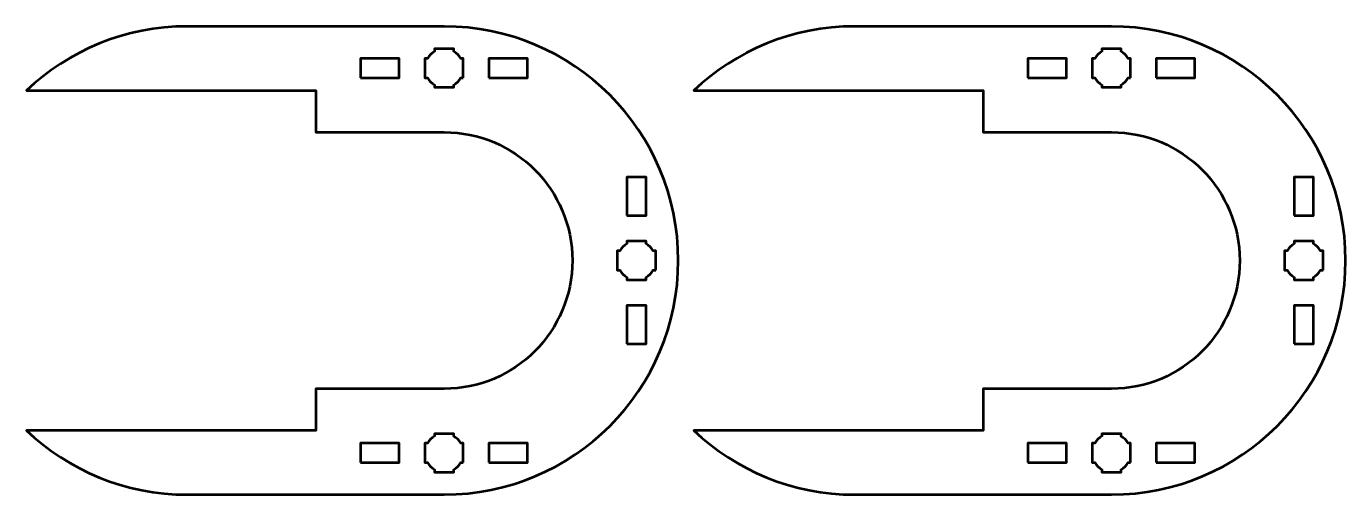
# Model space of a CAD drawing. Header units: centimetres. Extents: x -211 to 242, y -245 to 228.
# Drawn here: x -31.26 to -10.7, y -154.8 to -147.5 of the extents above; entities that cross this region are included whole.
import ezdxf

# ---------------------------------------------------------------- set-up
doc = ezdxf.new("R2010")
doc.units = ezdxf.units.CM
doc.header["$MEASUREMENT"] = 0
doc.layers.add('Layer 1', color=7, linetype='Continuous')

msp = doc.modelspace()

# ---------------------------------------------------------------- linework, layer by layer
at = {"layer": 'Layer 1', "color": 250, "lineweight": 53}
for points, knots in [([(-24.74999, -147.49999), (-22.73451, -147.49999), (-21.1, -149.13449), (-21.1, -151.14996), (-21.1, -151.14996), (-21.1, -153.16548), (-22.73451, -154.79999), (-24.74999, -154.79999), (-24.74999, -154.79999), (-24.74999, -154.79999), (-28.74997, -154.79999), (-28.74997, -154.79999), (-28.74997, -154.79999), (-29.72201, -154.79999), (-30.60535, -154.41973), (-31.25954, -153.79999), (-31.25954, -153.79999), (-31.25954, -153.79999), (-26.75, -153.79999), (-26.75, -153.79999), (-26.75, -153.79999), (-26.75, -153.79999), (-26.75, -153.14999), (-26.75, -153.14999), (-26.75, -153.14999), (-26.75, -153.14999), (-24.75001, -153.15), (-24.75001, -153.15), (-24.75001, -153.15), (-23.64562, -153.15001), (-22.75002, -152.25441), (-22.75002, -151.15), (-22.75002, -151.15), (-22.75003, -150.04561), (-23.64562, -149.15002), (-24.75, -149.15), (-24.75, -149.15), (-24.75, -149.15), (-26.75, -149.14999), (-26.75, -149.14999), (-26.75, -149.14999), (-26.75, -149.14999), (-26.75, -148.49999), (-26.75, -148.49999), (-26.75, -148.49999), (-26.75, -148.49999), (-31.25955, -148.49999), (-31.25955, -148.49999), (-31.25955, -148.49999), (-30.60536, -147.88026), (-29.72202, -147.49999), (-28.74997, -147.49999), (-28.74997, -147.49999), (-28.74997, -147.49999), (-24.74999, -147.49999), (-24.74999, -147.49999)], [0, 0, 0, 0, 0.07142857, 0.07142857, 0.07142857, 0.07142857, 0.14285714, 0.14285714, 0.14285714, 0.14285714, 0.21428571, 0.21428571, 0.21428571, 0.21428571, 0.28571429, 0.28571429, 0.28571429, 0.28571429, 0.35714286, 0.35714286, 0.35714286, 0.35714286, 0.42857143, 0.42857143, 0.42857143, 0.42857143, 0.5, 0.5, 0.5, 0.5, 0.57142857, 0.57142857, 0.57142857, 0.57142857, 0.64285714, 0.64285714, 0.64285714, 0.64285714, 0.71428571, 0.71428571, 0.71428571, 0.71428571, 0.78571429, 0.78571429, 0.78571429, 0.78571429, 0.85714286, 0.85714286, 0.85714286, 0.85714286, 0.92857143, 0.92857143, 0.92857143, 0.92857143, 1, 1, 1, 1]), ([(-14.34999, -147.49999), (-12.33451, -147.49999), (-10.7, -149.13449), (-10.7, -151.14996), (-10.7, -151.14996), (-10.7, -153.16548), (-12.33451, -154.79999), (-14.34999, -154.79999), (-14.34999, -154.79999), (-14.34999, -154.79999), (-18.34997, -154.79999), (-18.34997, -154.79999), (-18.34997, -154.79999), (-19.32201, -154.79999), (-20.20535, -154.41973), (-20.85954, -153.79999), (-20.85954, -153.79999), (-20.85954, -153.79999), (-16.35, -153.79999), (-16.35, -153.79999), (-16.35, -153.79999), (-16.35, -153.79999), (-16.35, -153.14999), (-16.35, -153.14999), (-16.35, -153.14999), (-16.35, -153.14999), (-14.35001, -153.15), (-14.35001, -153.15), (-14.35001, -153.15), (-13.24562, -153.15001), (-12.35002, -152.25441), (-12.35002, -151.15), (-12.35002, -151.15), (-12.35003, -150.04561), (-13.24562, -149.15002), (-14.35, -149.15), (-14.35, -149.15), (-14.35, -149.15), (-16.35, -149.14999), (-16.35, -149.14999), (-16.35, -149.14999), (-16.35, -149.14999), (-16.35, -148.49999), (-16.35, -148.49999), (-16.35, -148.49999), (-16.35, -148.49999), (-20.85955, -148.49999), (-20.85955, -148.49999), (-20.85955, -148.49999), (-20.20536, -147.88026), (-19.32202, -147.49999), (-18.34997, -147.49999), (-18.34997, -147.49999), (-18.34997, -147.49999), (-14.34999, -147.49999), (-14.34999, -147.49999)], [0, 0, 0, 0, 0.07142857, 0.07142857, 0.07142857, 0.07142857, 0.14285714, 0.14285714, 0.14285714, 0.14285714, 0.21428571, 0.21428571, 0.21428571, 0.21428571, 0.28571429, 0.28571429, 0.28571429, 0.28571429, 0.35714286, 0.35714286, 0.35714286, 0.35714286, 0.42857143, 0.42857143, 0.42857143, 0.42857143, 0.5, 0.5, 0.5, 0.5, 0.57142857, 0.57142857, 0.57142857, 0.57142857, 0.64285714, 0.64285714, 0.64285714, 0.64285714, 0.71428571, 0.71428571, 0.71428571, 0.71428571, 0.78571429, 0.78571429, 0.78571429, 0.78571429, 0.85714286, 0.85714286, 0.85714286, 0.85714286, 0.92857143, 0.92857143, 0.92857143, 0.92857143, 1, 1, 1, 1]), ([(-26.05001, -148.30008), (-26.05001, -148.30008), (-26.05001, -148.00008), (-26.05001, -148.00008), (-26.05001, -148.00008), (-26.05001, -148.00008), (-25.45, -148.00008), (-25.45, -148.00008), (-25.45, -148.00008), (-25.45, -148.00008), (-25.45, -148.30008), (-25.45, -148.30008), (-25.45, -148.30008), (-25.45, -148.30008), (-26.05001, -148.30008), (-26.05001, -148.30008)], [0, 0, 0, 0, 0.25, 0.25, 0.25, 0.25, 0.5, 0.5, 0.5, 0.5, 0.75, 0.75, 0.75, 0.75, 1, 1, 1, 1]), ([(-24.44996, -148.3), (-24.44996, -148.3), (-24.49014, -148.3), (-24.49014, -148.3), (-24.49014, -148.3), (-24.51647, -148.34554), (-24.55442, -148.3835), (-24.59995, -148.40985), (-24.59995, -148.40985), (-24.59995, -148.40985), (-24.59995, -148.45), (-24.59995, -148.45), (-24.59995, -148.45), (-24.59995, -148.45), (-24.74847, -148.45), (-24.74847, -148.45), (-24.74847, -148.45), (-24.74847, -148.45), (-24.75002, -148.45002), (-24.75002, -148.45002), (-24.75002, -148.45002), (-24.75002, -148.45002), (-24.75157, -148.45), (-24.75157, -148.45), (-24.75157, -148.45), (-24.75157, -148.45), (-24.89996, -148.45), (-24.89996, -148.45), (-24.89996, -148.45), (-24.89996, -148.45), (-24.89996, -148.4099), (-24.89996, -148.4099), (-24.89996, -148.4099), (-24.94553, -148.38355), (-24.98353, -148.34556), (-25.00989, -148.3), (-25.00989, -148.3), (-25.00989, -148.3), (-25.04997, -148.3), (-25.04997, -148.3), (-25.04997, -148.3), (-25.04997, -148.3), (-25.04997, -148.15466), (-25.04997, -148.15466), (-25.04997, -148.15466), (-25.04997, -148.15466), (-25.05003, -148.15002), (-25.05003, -148.15002), (-25.05003, -148.15002), (-25.05003, -148.15002), (-25.04997, -148.14537), (-25.04997, -148.14537), (-25.04997, -148.14537), (-25.04997, -148.14537), (-25.04997, -147.99999), (-25.04997, -147.99999), (-25.04997, -147.99999), (-25.04997, -147.99999), (-25.00989, -147.99999), (-25.00989, -147.99999), (-25.00989, -147.99999), (-24.98353, -147.95442), (-24.94553, -147.91645), (-24.89996, -147.89011), (-24.89996, -147.89011), (-24.89996, -147.89011), (-24.89996, -147.84999), (-24.89996, -147.84999), (-24.89996, -147.84999), (-24.89996, -147.84999), (-24.59995, -147.84999), (-24.59995, -147.84999), (-24.59995, -147.84999), (-24.59995, -147.84999), (-24.59995, -147.89016), (-24.59995, -147.89016), (-24.59995, -147.89016), (-24.55442, -147.9165), (-24.51647, -147.95446), (-24.49014, -147.99999), (-24.49014, -147.99999), (-24.49014, -147.99999), (-24.44996, -147.99999), (-24.44996, -147.99999), (-24.44996, -147.99999), (-24.44996, -147.99999), (-24.44996, -148.3), (-24.44996, -148.3)], [0, 0, 0, 0, 0.04545455, 0.04545455, 0.04545455, 0.04545455, 0.09090909, 0.09090909, 0.09090909, 0.09090909, 0.13636364, 0.13636364, 0.13636364, 0.13636364, 0.18181818, 0.18181818, 0.18181818, 0.18181818, 0.22727273, 0.22727273, 0.22727273, 0.22727273, 0.27272727, 0.27272727, 0.27272727, 0.27272727, 0.31818182, 0.31818182, 0.31818182, 0.31818182, 0.36363636, 0.36363636, 0.36363636, 0.36363636, 0.40909091, 0.40909091, 0.40909091, 0.40909091, 0.45454545, 0.45454545, 0.45454545, 0.45454545, 0.5, 0.5, 0.5, 0.5, 0.54545455, 0.54545455, 0.54545455, 0.54545455, 0.59090909, 0.59090909, 0.59090909, 0.59090909, 0.63636364, 0.63636364, 0.63636364, 0.63636364, 0.68181818, 0.68181818, 0.68181818, 0.68181818, 0.72727273, 0.72727273, 0.72727273, 0.72727273, 0.77272727, 0.77272727, 0.77272727, 0.77272727, 0.81818182, 0.81818182, 0.81818182, 0.81818182, 0.86363636, 0.86363636, 0.86363636, 0.86363636, 0.90909091, 0.90909091, 0.90909091, 0.90909091, 0.95454545, 0.95454545, 0.95454545, 0.95454545, 1, 1, 1, 1]), ([(-24.05004, -148.30008), (-24.05004, -148.30008), (-24.05004, -148.00008), (-24.05004, -148.00008), (-24.05004, -148.00008), (-24.05004, -148.00008), (-23.45004, -148.00008), (-23.45004, -148.00008), (-23.45004, -148.00008), (-23.45004, -148.00008), (-23.45004, -148.30008), (-23.45004, -148.30008), (-23.45004, -148.30008), (-23.45004, -148.30008), (-24.05004, -148.30008), (-24.05004, -148.30008)], [0, 0, 0, 0, 0.25, 0.25, 0.25, 0.25, 0.5, 0.5, 0.5, 0.5, 0.75, 0.75, 0.75, 0.75, 1, 1, 1, 1]), ([(-15.65001, -148.30008), (-15.65001, -148.30008), (-15.65001, -148.00008), (-15.65001, -148.00008), (-15.65001, -148.00008), (-15.65001, -148.00008), (-15.05, -148.00008), (-15.05, -148.00008), (-15.05, -148.00008), (-15.05, -148.00008), (-15.05, -148.30008), (-15.05, -148.30008), (-15.05, -148.30008), (-15.05, -148.30008), (-15.65001, -148.30008), (-15.65001, -148.30008)], [0, 0, 0, 0, 0.25, 0.25, 0.25, 0.25, 0.5, 0.5, 0.5, 0.5, 0.75, 0.75, 0.75, 0.75, 1, 1, 1, 1]), ([(-14.04996, -148.3), (-14.04996, -148.3), (-14.09014, -148.3), (-14.09014, -148.3), (-14.09014, -148.3), (-14.11647, -148.34554), (-14.15442, -148.3835), (-14.19995, -148.40985), (-14.19995, -148.40985), (-14.19995, -148.40985), (-14.19995, -148.45), (-14.19995, -148.45), (-14.19995, -148.45), (-14.19995, -148.45), (-14.34847, -148.45), (-14.34847, -148.45), (-14.34847, -148.45), (-14.34847, -148.45), (-14.35002, -148.45002), (-14.35002, -148.45002), (-14.35002, -148.45002), (-14.35002, -148.45002), (-14.35157, -148.45), (-14.35157, -148.45), (-14.35157, -148.45), (-14.35157, -148.45), (-14.49996, -148.45), (-14.49996, -148.45), (-14.49996, -148.45), (-14.49996, -148.45), (-14.49996, -148.4099), (-14.49996, -148.4099), (-14.49996, -148.4099), (-14.54553, -148.38355), (-14.58353, -148.34556), (-14.60989, -148.3), (-14.60989, -148.3), (-14.60989, -148.3), (-14.64997, -148.3), (-14.64997, -148.3), (-14.64997, -148.3), (-14.64997, -148.3), (-14.64997, -148.15466), (-14.64997, -148.15466), (-14.64997, -148.15466), (-14.64997, -148.15466), (-14.65003, -148.15002), (-14.65003, -148.15002), (-14.65003, -148.15002), (-14.65003, -148.15002), (-14.64997, -148.14537), (-14.64997, -148.14537), (-14.64997, -148.14537), (-14.64997, -148.14537), (-14.64997, -147.99999), (-14.64997, -147.99999), (-14.64997, -147.99999), (-14.64997, -147.99999), (-14.60989, -147.99999), (-14.60989, -147.99999), (-14.60989, -147.99999), (-14.58353, -147.95442), (-14.54553, -147.91645), (-14.49996, -147.89011), (-14.49996, -147.89011), (-14.49996, -147.89011), (-14.49996, -147.84999), (-14.49996, -147.84999), (-14.49996, -147.84999), (-14.49996, -147.84999), (-14.19995, -147.84999), (-14.19995, -147.84999), (-14.19995, -147.84999), (-14.19995, -147.84999), (-14.19995, -147.89016), (-14.19995, -147.89016), (-14.19995, -147.89016), (-14.15442, -147.9165), (-14.11647, -147.95446), (-14.09014, -147.99999), (-14.09014, -147.99999), (-14.09014, -147.99999), (-14.04996, -147.99999), (-14.04996, -147.99999), (-14.04996, -147.99999), (-14.04996, -147.99999), (-14.04996, -148.3), (-14.04996, -148.3)], [0, 0, 0, 0, 0.04545455, 0.04545455, 0.04545455, 0.04545455, 0.09090909, 0.09090909, 0.09090909, 0.09090909, 0.13636364, 0.13636364, 0.13636364, 0.13636364, 0.18181818, 0.18181818, 0.18181818, 0.18181818, 0.22727273, 0.22727273, 0.22727273, 0.22727273, 0.27272727, 0.27272727, 0.27272727, 0.27272727, 0.31818182, 0.31818182, 0.31818182, 0.31818182, 0.36363636, 0.36363636, 0.36363636, 0.36363636, 0.40909091, 0.40909091, 0.40909091, 0.40909091, 0.45454545, 0.45454545, 0.45454545, 0.45454545, 0.5, 0.5, 0.5, 0.5, 0.54545455, 0.54545455, 0.54545455, 0.54545455, 0.59090909, 0.59090909, 0.59090909, 0.59090909, 0.63636364, 0.63636364, 0.63636364, 0.63636364, 0.68181818, 0.68181818, 0.68181818, 0.68181818, 0.72727273, 0.72727273, 0.72727273, 0.72727273, 0.77272727, 0.77272727, 0.77272727, 0.77272727, 0.81818182, 0.81818182, 0.81818182, 0.81818182, 0.86363636, 0.86363636, 0.86363636, 0.86363636, 0.90909091, 0.90909091, 0.90909091, 0.90909091, 0.95454545, 0.95454545, 0.95454545, 0.95454545, 1, 1, 1, 1]), ([(-13.65004, -148.30008), (-13.65004, -148.30008), (-13.65004, -148.00008), (-13.65004, -148.00008), (-13.65004, -148.00008), (-13.65004, -148.00008), (-13.05004, -148.00008), (-13.05004, -148.00008), (-13.05004, -148.00008), (-13.05004, -148.00008), (-13.05004, -148.30008), (-13.05004, -148.30008), (-13.05004, -148.30008), (-13.05004, -148.30008), (-13.65004, -148.30008), (-13.65004, -148.30008)], [0, 0, 0, 0, 0.25, 0.25, 0.25, 0.25, 0.5, 0.5, 0.5, 0.5, 0.75, 0.75, 0.75, 0.75, 1, 1, 1, 1]), ([(-21.90009, -150.45003), (-21.90009, -150.45003), (-21.90009, -149.85003), (-21.90009, -149.85003), (-21.90009, -149.85003), (-21.90009, -149.85003), (-21.60009, -149.85003), (-21.60009, -149.85003), (-21.60009, -149.85003), (-21.60009, -149.85003), (-21.60009, -150.45003), (-21.60009, -150.45003), (-21.60009, -150.45003), (-21.60009, -150.45003), (-21.90009, -150.45003), (-21.90009, -150.45003)], [0, 0, 0, 0, 0.25, 0.25, 0.25, 0.25, 0.5, 0.5, 0.5, 0.5, 0.75, 0.75, 0.75, 0.75, 1, 1, 1, 1]), ([(-11.50009, -150.45003), (-11.50009, -150.45003), (-11.50009, -149.85003), (-11.50009, -149.85003), (-11.50009, -149.85003), (-11.50009, -149.85003), (-11.20009, -149.85003), (-11.20009, -149.85003), (-11.20009, -149.85003), (-11.20009, -149.85003), (-11.20009, -150.45003), (-11.20009, -150.45003), (-11.20009, -150.45003), (-11.20009, -150.45003), (-11.50009, -150.45003), (-11.50009, -150.45003)], [0, 0, 0, 0, 0.25, 0.25, 0.25, 0.25, 0.5, 0.5, 0.5, 0.5, 0.75, 0.75, 0.75, 0.75, 1, 1, 1, 1]), ([(-21.44996, -151.3), (-21.44996, -151.3), (-21.49014, -151.3), (-21.49014, -151.3), (-21.49014, -151.3), (-21.51647, -151.34554), (-21.55442, -151.3835), (-21.59995, -151.40985), (-21.59995, -151.40985), (-21.59995, -151.40985), (-21.59995, -151.45), (-21.59995, -151.45), (-21.59995, -151.45), (-21.59995, -151.45), (-21.74847, -151.45), (-21.74847, -151.45), (-21.74847, -151.45), (-21.74847, -151.45), (-21.75002, -151.45002), (-21.75002, -151.45002), (-21.75002, -151.45002), (-21.75002, -151.45002), (-21.75157, -151.45), (-21.75157, -151.45), (-21.75157, -151.45), (-21.75157, -151.45), (-21.89996, -151.45), (-21.89996, -151.45), (-21.89996, -151.45), (-21.89996, -151.45), (-21.89996, -151.4099), (-21.89996, -151.4099), (-21.89996, -151.4099), (-21.94553, -151.38355), (-21.98353, -151.34556), (-22.00989, -151.3), (-22.00989, -151.3), (-22.00989, -151.3), (-22.04997, -151.3), (-22.04997, -151.3), (-22.04997, -151.3), (-22.04997, -151.3), (-22.04997, -151.15466), (-22.04997, -151.15466), (-22.04997, -151.15466), (-22.04997, -151.15466), (-22.05003, -151.15002), (-22.05003, -151.15002), (-22.05003, -151.15002), (-22.05003, -151.15002), (-22.04997, -151.14537), (-22.04997, -151.14537), (-22.04997, -151.14537), (-22.04997, -151.14537), (-22.04997, -150.99999), (-22.04997, -150.99999), (-22.04997, -150.99999), (-22.04997, -150.99999), (-22.00989, -150.99999), (-22.00989, -150.99999), (-22.00989, -150.99999), (-21.98353, -150.95442), (-21.94553, -150.91645), (-21.89996, -150.89011), (-21.89996, -150.89011), (-21.89996, -150.89011), (-21.89996, -150.84999), (-21.89996, -150.84999), (-21.89996, -150.84999), (-21.89996, -150.84999), (-21.59995, -150.84999), (-21.59995, -150.84999), (-21.59995, -150.84999), (-21.59995, -150.84999), (-21.59995, -150.89016), (-21.59995, -150.89016), (-21.59995, -150.89016), (-21.55442, -150.9165), (-21.51647, -150.95446), (-21.49014, -150.99999), (-21.49014, -150.99999), (-21.49014, -150.99999), (-21.44996, -150.99999), (-21.44996, -150.99999), (-21.44996, -150.99999), (-21.44996, -150.99999), (-21.44996, -151.3), (-21.44996, -151.3)], [0, 0, 0, 0, 0.04545455, 0.04545455, 0.04545455, 0.04545455, 0.09090909, 0.09090909, 0.09090909, 0.09090909, 0.13636364, 0.13636364, 0.13636364, 0.13636364, 0.18181818, 0.18181818, 0.18181818, 0.18181818, 0.22727273, 0.22727273, 0.22727273, 0.22727273, 0.27272727, 0.27272727, 0.27272727, 0.27272727, 0.31818182, 0.31818182, 0.31818182, 0.31818182, 0.36363636, 0.36363636, 0.36363636, 0.36363636, 0.40909091, 0.40909091, 0.40909091, 0.40909091, 0.45454545, 0.45454545, 0.45454545, 0.45454545, 0.5, 0.5, 0.5, 0.5, 0.54545455, 0.54545455, 0.54545455, 0.54545455, 0.59090909, 0.59090909, 0.59090909, 0.59090909, 0.63636364, 0.63636364, 0.63636364, 0.63636364, 0.68181818, 0.68181818, 0.68181818, 0.68181818, 0.72727273, 0.72727273, 0.72727273, 0.72727273, 0.77272727, 0.77272727, 0.77272727, 0.77272727, 0.81818182, 0.81818182, 0.81818182, 0.81818182, 0.86363636, 0.86363636, 0.86363636, 0.86363636, 0.90909091, 0.90909091, 0.90909091, 0.90909091, 0.95454545, 0.95454545, 0.95454545, 0.95454545, 1, 1, 1, 1]), ([(-11.04996, -151.3), (-11.04996, -151.3), (-11.09014, -151.3), (-11.09014, -151.3), (-11.09014, -151.3), (-11.11647, -151.34554), (-11.15442, -151.3835), (-11.19995, -151.40985), (-11.19995, -151.40985), (-11.19995, -151.40985), (-11.19995, -151.45), (-11.19995, -151.45), (-11.19995, -151.45), (-11.19995, -151.45), (-11.34847, -151.45), (-11.34847, -151.45), (-11.34847, -151.45), (-11.34847, -151.45), (-11.35002, -151.45002), (-11.35002, -151.45002), (-11.35002, -151.45002), (-11.35002, -151.45002), (-11.35157, -151.45), (-11.35157, -151.45), (-11.35157, -151.45), (-11.35157, -151.45), (-11.49996, -151.45), (-11.49996, -151.45), (-11.49996, -151.45), (-11.49996, -151.45), (-11.49996, -151.4099), (-11.49996, -151.4099), (-11.49996, -151.4099), (-11.54553, -151.38355), (-11.58353, -151.34556), (-11.60989, -151.3), (-11.60989, -151.3), (-11.60989, -151.3), (-11.64997, -151.3), (-11.64997, -151.3), (-11.64997, -151.3), (-11.64997, -151.3), (-11.64997, -151.15466), (-11.64997, -151.15466), (-11.64997, -151.15466), (-11.64997, -151.15466), (-11.65003, -151.15002), (-11.65003, -151.15002), (-11.65003, -151.15002), (-11.65003, -151.15002), (-11.64997, -151.14537), (-11.64997, -151.14537), (-11.64997, -151.14537), (-11.64997, -151.14537), (-11.64997, -150.99999), (-11.64997, -150.99999), (-11.64997, -150.99999), (-11.64997, -150.99999), (-11.60989, -150.99999), (-11.60989, -150.99999), (-11.60989, -150.99999), (-11.58353, -150.95442), (-11.54553, -150.91645), (-11.49996, -150.89011), (-11.49996, -150.89011), (-11.49996, -150.89011), (-11.49996, -150.84999), (-11.49996, -150.84999), (-11.49996, -150.84999), (-11.49996, -150.84999), (-11.19995, -150.84999), (-11.19995, -150.84999), (-11.19995, -150.84999), (-11.19995, -150.84999), (-11.19995, -150.89016), (-11.19995, -150.89016), (-11.19995, -150.89016), (-11.15442, -150.9165), (-11.11647, -150.95446), (-11.09014, -150.99999), (-11.09014, -150.99999), (-11.09014, -150.99999), (-11.04996, -150.99999), (-11.04996, -150.99999), (-11.04996, -150.99999), (-11.04996, -150.99999), (-11.04996, -151.3), (-11.04996, -151.3)], [0, 0, 0, 0, 0.04545455, 0.04545455, 0.04545455, 0.04545455, 0.09090909, 0.09090909, 0.09090909, 0.09090909, 0.13636364, 0.13636364, 0.13636364, 0.13636364, 0.18181818, 0.18181818, 0.18181818, 0.18181818, 0.22727273, 0.22727273, 0.22727273, 0.22727273, 0.27272727, 0.27272727, 0.27272727, 0.27272727, 0.31818182, 0.31818182, 0.31818182, 0.31818182, 0.36363636, 0.36363636, 0.36363636, 0.36363636, 0.40909091, 0.40909091, 0.40909091, 0.40909091, 0.45454545, 0.45454545, 0.45454545, 0.45454545, 0.5, 0.5, 0.5, 0.5, 0.54545455, 0.54545455, 0.54545455, 0.54545455, 0.59090909, 0.59090909, 0.59090909, 0.59090909, 0.63636364, 0.63636364, 0.63636364, 0.63636364, 0.68181818, 0.68181818, 0.68181818, 0.68181818, 0.72727273, 0.72727273, 0.72727273, 0.72727273, 0.77272727, 0.77272727, 0.77272727, 0.77272727, 0.81818182, 0.81818182, 0.81818182, 0.81818182, 0.86363636, 0.86363636, 0.86363636, 0.86363636, 0.90909091, 0.90909091, 0.90909091, 0.90909091, 0.95454545, 0.95454545, 0.95454545, 0.95454545, 1, 1, 1, 1]), ([(-21.90009, -152.45), (-21.90009, -152.45), (-21.90009, -151.84999), (-21.90009, -151.84999), (-21.90009, -151.84999), (-21.90009, -151.84999), (-21.60009, -151.84999), (-21.60009, -151.84999), (-21.60009, -151.84999), (-21.60009, -151.84999), (-21.60009, -152.45), (-21.60009, -152.45), (-21.60009, -152.45), (-21.60009, -152.45), (-21.90009, -152.45), (-21.90009, -152.45)], [0, 0, 0, 0, 0.25, 0.25, 0.25, 0.25, 0.5, 0.5, 0.5, 0.5, 0.75, 0.75, 0.75, 0.75, 1, 1, 1, 1]), ([(-11.50009, -152.45), (-11.50009, -152.45), (-11.50009, -151.84999), (-11.50009, -151.84999), (-11.50009, -151.84999), (-11.50009, -151.84999), (-11.20009, -151.84999), (-11.20009, -151.84999), (-11.20009, -151.84999), (-11.20009, -151.84999), (-11.20009, -152.45), (-11.20009, -152.45), (-11.20009, -152.45), (-11.20009, -152.45), (-11.50009, -152.45), (-11.50009, -152.45)], [0, 0, 0, 0, 0.25, 0.25, 0.25, 0.25, 0.5, 0.5, 0.5, 0.5, 0.75, 0.75, 0.75, 0.75, 1, 1, 1, 1]), ([(-24.44996, -154.3), (-24.44996, -154.3), (-24.49014, -154.3), (-24.49014, -154.3), (-24.49014, -154.3), (-24.51647, -154.34554), (-24.55442, -154.3835), (-24.59995, -154.40985), (-24.59995, -154.40985), (-24.59995, -154.40985), (-24.59995, -154.45), (-24.59995, -154.45), (-24.59995, -154.45), (-24.59995, -154.45), (-24.74847, -154.45), (-24.74847, -154.45), (-24.74847, -154.45), (-24.74847, -154.45), (-24.75002, -154.45002), (-24.75002, -154.45002), (-24.75002, -154.45002), (-24.75002, -154.45002), (-24.75157, -154.45), (-24.75157, -154.45), (-24.75157, -154.45), (-24.75157, -154.45), (-24.89996, -154.45), (-24.89996, -154.45), (-24.89996, -154.45), (-24.89996, -154.45), (-24.89996, -154.4099), (-24.89996, -154.4099), (-24.89996, -154.4099), (-24.94553, -154.38355), (-24.98353, -154.34556), (-25.00989, -154.3), (-25.00989, -154.3), (-25.00989, -154.3), (-25.04997, -154.3), (-25.04997, -154.3), (-25.04997, -154.3), (-25.04997, -154.3), (-25.04997, -154.15466), (-25.04997, -154.15466), (-25.04997, -154.15466), (-25.04997, -154.15466), (-25.05003, -154.15002), (-25.05003, -154.15002), (-25.05003, -154.15002), (-25.05003, -154.15002), (-25.04997, -154.14537), (-25.04997, -154.14537), (-25.04997, -154.14537), (-25.04997, -154.14537), (-25.04997, -153.99999), (-25.04997, -153.99999), (-25.04997, -153.99999), (-25.04997, -153.99999), (-25.00989, -153.99999), (-25.00989, -153.99999), (-25.00989, -153.99999), (-24.98353, -153.95442), (-24.94553, -153.91645), (-24.89996, -153.89011), (-24.89996, -153.89011), (-24.89996, -153.89011), (-24.89996, -153.84999), (-24.89996, -153.84999), (-24.89996, -153.84999), (-24.89996, -153.84999), (-24.59995, -153.84999), (-24.59995, -153.84999), (-24.59995, -153.84999), (-24.59995, -153.84999), (-24.59995, -153.89016), (-24.59995, -153.89016), (-24.59995, -153.89016), (-24.55442, -153.9165), (-24.51647, -153.95446), (-24.49014, -153.99999), (-24.49014, -153.99999), (-24.49014, -153.99999), (-24.44996, -153.99999), (-24.44996, -153.99999), (-24.44996, -153.99999), (-24.44996, -153.99999), (-24.44996, -154.3), (-24.44996, -154.3)], [0, 0, 0, 0, 0.04545455, 0.04545455, 0.04545455, 0.04545455, 0.09090909, 0.09090909, 0.09090909, 0.09090909, 0.13636364, 0.13636364, 0.13636364, 0.13636364, 0.18181818, 0.18181818, 0.18181818, 0.18181818, 0.22727273, 0.22727273, 0.22727273, 0.22727273, 0.27272727, 0.27272727, 0.27272727, 0.27272727, 0.31818182, 0.31818182, 0.31818182, 0.31818182, 0.36363636, 0.36363636, 0.36363636, 0.36363636, 0.40909091, 0.40909091, 0.40909091, 0.40909091, 0.45454545, 0.45454545, 0.45454545, 0.45454545, 0.5, 0.5, 0.5, 0.5, 0.54545455, 0.54545455, 0.54545455, 0.54545455, 0.59090909, 0.59090909, 0.59090909, 0.59090909, 0.63636364, 0.63636364, 0.63636364, 0.63636364, 0.68181818, 0.68181818, 0.68181818, 0.68181818, 0.72727273, 0.72727273, 0.72727273, 0.72727273, 0.77272727, 0.77272727, 0.77272727, 0.77272727, 0.81818182, 0.81818182, 0.81818182, 0.81818182, 0.86363636, 0.86363636, 0.86363636, 0.86363636, 0.90909091, 0.90909091, 0.90909091, 0.90909091, 0.95454545, 0.95454545, 0.95454545, 0.95454545, 1, 1, 1, 1]), ([(-14.04996, -154.3), (-14.04996, -154.3), (-14.09014, -154.3), (-14.09014, -154.3), (-14.09014, -154.3), (-14.11647, -154.34554), (-14.15442, -154.3835), (-14.19995, -154.40985), (-14.19995, -154.40985), (-14.19995, -154.40985), (-14.19995, -154.45), (-14.19995, -154.45), (-14.19995, -154.45), (-14.19995, -154.45), (-14.34847, -154.45), (-14.34847, -154.45), (-14.34847, -154.45), (-14.34847, -154.45), (-14.35002, -154.45002), (-14.35002, -154.45002), (-14.35002, -154.45002), (-14.35002, -154.45002), (-14.35157, -154.45), (-14.35157, -154.45), (-14.35157, -154.45), (-14.35157, -154.45), (-14.49996, -154.45), (-14.49996, -154.45), (-14.49996, -154.45), (-14.49996, -154.45), (-14.49996, -154.4099), (-14.49996, -154.4099), (-14.49996, -154.4099), (-14.54553, -154.38355), (-14.58353, -154.34556), (-14.60989, -154.3), (-14.60989, -154.3), (-14.60989, -154.3), (-14.64997, -154.3), (-14.64997, -154.3), (-14.64997, -154.3), (-14.64997, -154.3), (-14.64997, -154.15466), (-14.64997, -154.15466), (-14.64997, -154.15466), (-14.64997, -154.15466), (-14.65003, -154.15002), (-14.65003, -154.15002), (-14.65003, -154.15002), (-14.65003, -154.15002), (-14.64997, -154.14537), (-14.64997, -154.14537), (-14.64997, -154.14537), (-14.64997, -154.14537), (-14.64997, -153.99999), (-14.64997, -153.99999), (-14.64997, -153.99999), (-14.64997, -153.99999), (-14.60989, -153.99999), (-14.60989, -153.99999), (-14.60989, -153.99999), (-14.58353, -153.95442), (-14.54553, -153.91645), (-14.49996, -153.89011), (-14.49996, -153.89011), (-14.49996, -153.89011), (-14.49996, -153.84999), (-14.49996, -153.84999), (-14.49996, -153.84999), (-14.49996, -153.84999), (-14.19995, -153.84999), (-14.19995, -153.84999), (-14.19995, -153.84999), (-14.19995, -153.84999), (-14.19995, -153.89016), (-14.19995, -153.89016), (-14.19995, -153.89016), (-14.15442, -153.9165), (-14.11647, -153.95446), (-14.09014, -153.99999), (-14.09014, -153.99999), (-14.09014, -153.99999), (-14.04996, -153.99999), (-14.04996, -153.99999), (-14.04996, -153.99999), (-14.04996, -153.99999), (-14.04996, -154.3), (-14.04996, -154.3)], [0, 0, 0, 0, 0.04545455, 0.04545455, 0.04545455, 0.04545455, 0.09090909, 0.09090909, 0.09090909, 0.09090909, 0.13636364, 0.13636364, 0.13636364, 0.13636364, 0.18181818, 0.18181818, 0.18181818, 0.18181818, 0.22727273, 0.22727273, 0.22727273, 0.22727273, 0.27272727, 0.27272727, 0.27272727, 0.27272727, 0.31818182, 0.31818182, 0.31818182, 0.31818182, 0.36363636, 0.36363636, 0.36363636, 0.36363636, 0.40909091, 0.40909091, 0.40909091, 0.40909091, 0.45454545, 0.45454545, 0.45454545, 0.45454545, 0.5, 0.5, 0.5, 0.5, 0.54545455, 0.54545455, 0.54545455, 0.54545455, 0.59090909, 0.59090909, 0.59090909, 0.59090909, 0.63636364, 0.63636364, 0.63636364, 0.63636364, 0.68181818, 0.68181818, 0.68181818, 0.68181818, 0.72727273, 0.72727273, 0.72727273, 0.72727273, 0.77272727, 0.77272727, 0.77272727, 0.77272727, 0.81818182, 0.81818182, 0.81818182, 0.81818182, 0.86363636, 0.86363636, 0.86363636, 0.86363636, 0.90909091, 0.90909091, 0.90909091, 0.90909091, 0.95454545, 0.95454545, 0.95454545, 0.95454545, 1, 1, 1, 1]), ([(-26.05001, -154.29995), (-26.05001, -154.29995), (-26.05001, -153.99994), (-26.05001, -153.99994), (-26.05001, -153.99994), (-26.05001, -153.99994), (-25.45, -153.99994), (-25.45, -153.99994), (-25.45, -153.99994), (-25.45, -153.99994), (-25.45, -154.29995), (-25.45, -154.29995), (-25.45, -154.29995), (-25.45, -154.29995), (-26.05001, -154.29995), (-26.05001, -154.29995)], [0, 0, 0, 0, 0.25, 0.25, 0.25, 0.25, 0.5, 0.5, 0.5, 0.5, 0.75, 0.75, 0.75, 0.75, 1, 1, 1, 1]), ([(-24.05004, -154.29995), (-24.05004, -154.29995), (-24.05004, -153.99994), (-24.05004, -153.99994), (-24.05004, -153.99994), (-24.05004, -153.99994), (-23.45004, -153.99994), (-23.45004, -153.99994), (-23.45004, -153.99994), (-23.45004, -153.99994), (-23.45004, -154.29995), (-23.45004, -154.29995), (-23.45004, -154.29995), (-23.45004, -154.29995), (-24.05004, -154.29995), (-24.05004, -154.29995)], [0, 0, 0, 0, 0.25, 0.25, 0.25, 0.25, 0.5, 0.5, 0.5, 0.5, 0.75, 0.75, 0.75, 0.75, 1, 1, 1, 1]), ([(-15.65001, -154.29995), (-15.65001, -154.29995), (-15.65001, -153.99994), (-15.65001, -153.99994), (-15.65001, -153.99994), (-15.65001, -153.99994), (-15.05, -153.99994), (-15.05, -153.99994), (-15.05, -153.99994), (-15.05, -153.99994), (-15.05, -154.29995), (-15.05, -154.29995), (-15.05, -154.29995), (-15.05, -154.29995), (-15.65001, -154.29995), (-15.65001, -154.29995)], [0, 0, 0, 0, 0.25, 0.25, 0.25, 0.25, 0.5, 0.5, 0.5, 0.5, 0.75, 0.75, 0.75, 0.75, 1, 1, 1, 1]), ([(-13.65004, -154.29995), (-13.65004, -154.29995), (-13.65004, -153.99994), (-13.65004, -153.99994), (-13.65004, -153.99994), (-13.65004, -153.99994), (-13.05004, -153.99994), (-13.05004, -153.99994), (-13.05004, -153.99994), (-13.05004, -153.99994), (-13.05004, -154.29995), (-13.05004, -154.29995), (-13.05004, -154.29995), (-13.05004, -154.29995), (-13.65004, -154.29995), (-13.65004, -154.29995)], [0, 0, 0, 0, 0.25, 0.25, 0.25, 0.25, 0.5, 0.5, 0.5, 0.5, 0.75, 0.75, 0.75, 0.75, 1, 1, 1, 1])]:
    msp.add_open_spline(points, degree=3, knots=knots, dxfattribs=at)

doc.saveas('drawing.dxf')
